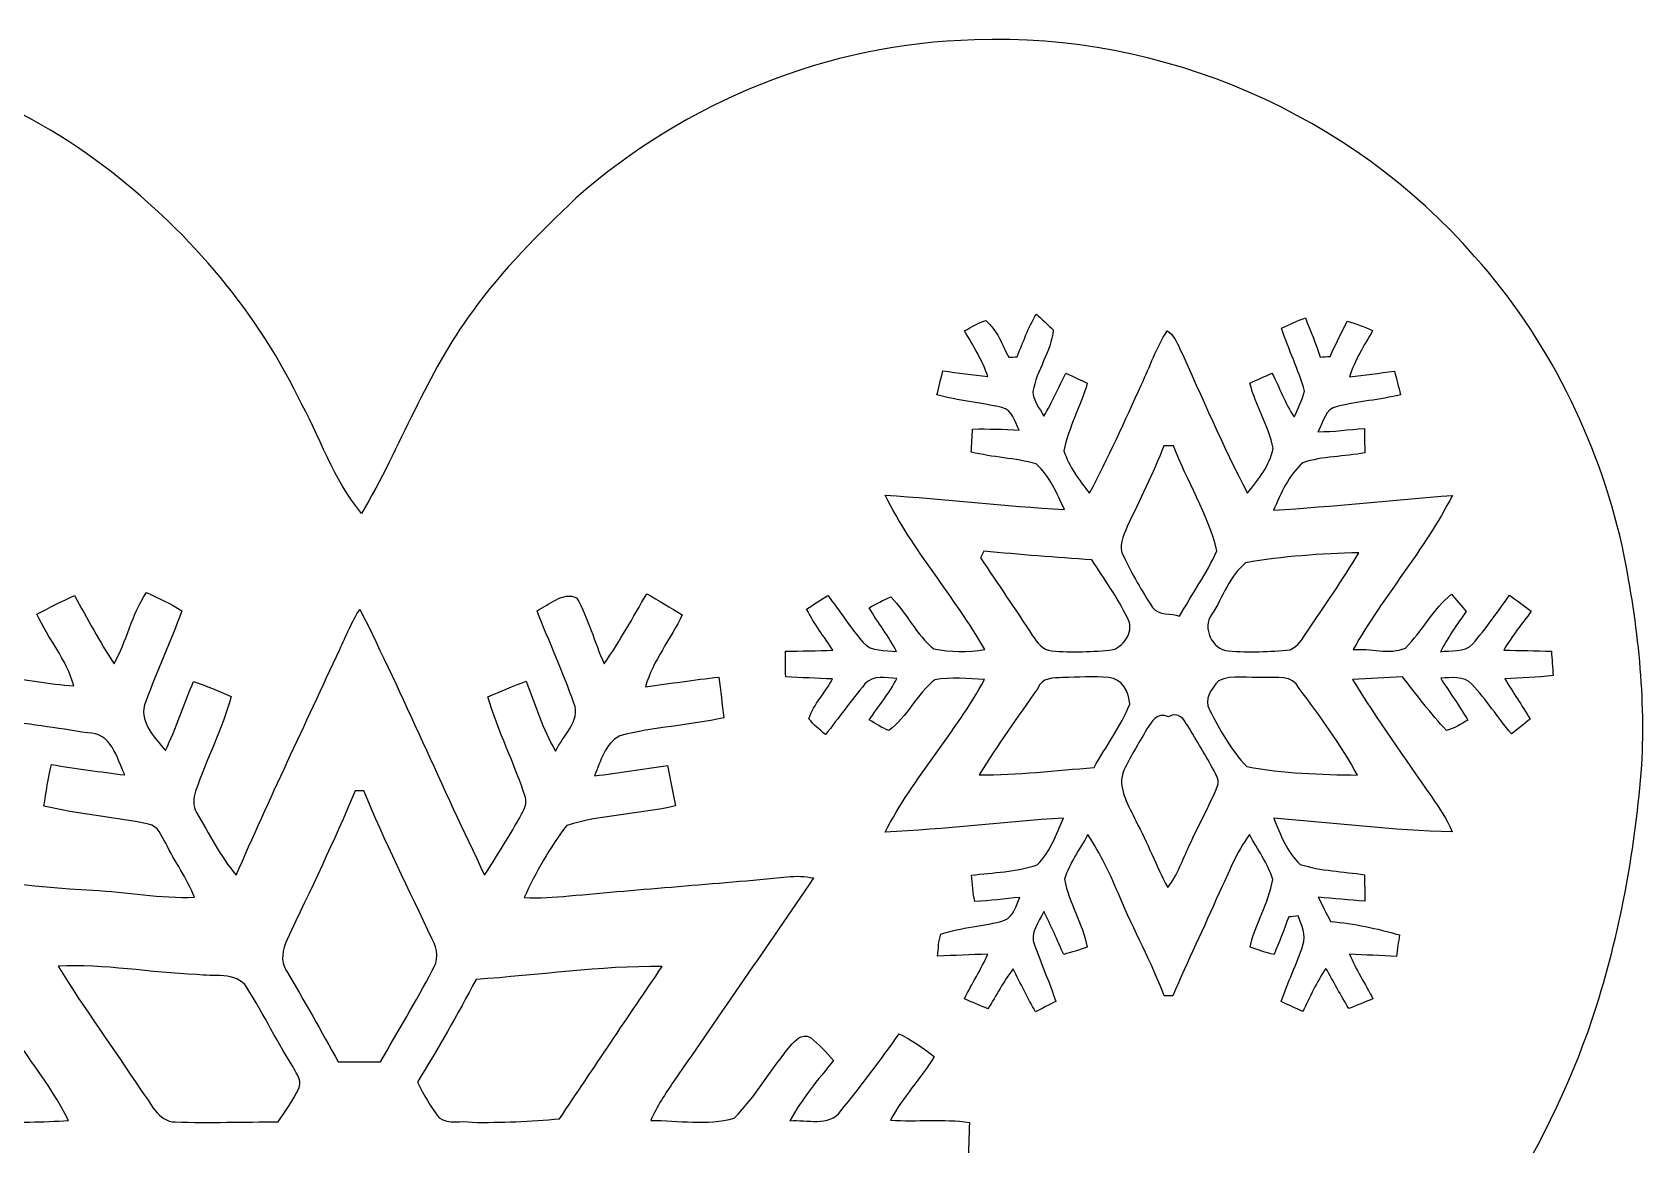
# Model space of a CAD drawing. Header units: centimetres. Extents: x -15.8 to 16.1, y -15.3 to 14.1.
# Drawn here: x -3.83 to 16.11, y 0.34 to 14.08 of the extents above; entities that cross this region are included whole.
import ezdxf

# ---------------------------------------------------------------- set-up
doc = ezdxf.new("R2010")
doc.units = ezdxf.units.CM
doc.header["$MEASUREMENT"] = 0
doc.layers.add('Layer 1', color=7, linetype='Continuous')

msp = doc.modelspace()

# ---------------------------------------------------------------- linework, layer by layer
at = {"layer": 'Layer 1', "color": 251}
for points, knots in [([(-10.29688, 13.54314), (-9.19339, 13.93014), (-8.00982, 14.06419), (-6.84565, 13.97071), (-6.84565, 13.97071), (-5.44089, 13.8116), (-4.08093, 13.27785), (-2.94816, 12.43154), (-2.94816, 12.43154), (-1.95404, 11.67059), (-1.0989, 10.7061), (-0.54892, 9.57615), (-0.54892, 9.57615), (-0.28081, 9.10026), (-0.121, 8.56015), (0.23742, 8.13752), (0.23742, 8.13752), (0.72002, 8.95597), (1.03576, 9.86896), (1.60726, 10.63449), (1.60726, 10.63449), (1.97591, 11.15095), (2.43099, 11.59686), (2.88678, 12.03537), (2.88678, 12.03537), (4.23757, 13.22952), (6.00816, 13.94883), (7.81367, 13.99011), (7.81367, 13.99011), (10.13566, 14.08465), (12.47246, 13.06759), (13.99575, 11.31464), (13.99575, 11.31464), (14.89886, 10.30746), (15.51728, 9.05581), (15.81926, 7.7403), (15.81926, 7.7403), (16.00517, 6.84953), (16.11136, 5.9376), (16.06338, 5.02638), (16.06338, 5.02638), (15.98648, 4.02131), (15.80656, 3.02331), (15.50741, 2.05987), (15.50741, 2.05987), (14.95566, 0.32491), (13.91991, -1.21179), (12.74692, -2.58657), (12.74692, -2.58657), (12.30806, -3.07693), (11.87697, -3.57364), (11.42083, -4.04777), (11.42083, -4.04777), (10.42388, -5.05143), (9.33062, -5.95383), (8.33049, -6.95431), (8.33049, -6.95431), (7.747, -7.47536), (7.20584, -8.04157), (6.61882, -8.55909), (6.61882, -8.55909), (4.99181, -10.08168), (3.36091, -11.60639), (1.87889, -13.27362), (1.87889, -13.27362), (1.58644, -13.62745), (1.25977, -13.95342), (0.99307, -14.32807), (0.99307, -14.32807), (0.75106, -14.66885), (0.50588, -15.00964), (0.21625, -15.31197), (0.21625, -15.31197), (-0.10513, -14.98988), (-0.35278, -14.60429), (-0.63183, -14.24764), (-0.63183, -14.24764), (-2.37455, -12.09957), (-4.41219, -10.21856), (-6.43079, -8.33579), (-6.43079, -8.33579), (-6.96701, -7.84931), (-7.47571, -7.3339), (-8.01405, -6.84989), (-8.01405, -6.84989), (-9.03076, -5.81872), (-10.17058, -4.91631), (-11.16718, -3.86433), (-11.16718, -3.86433), (-12.36874, -2.60632), (-13.51739, -1.26753), (-14.32419, 0.28399), (-14.32419, 0.28399), (-14.75846, 1.08726), (-15.08478, 1.94839), (-15.29821, 2.83598), (-15.29821, 2.83598), (-15.47354, 3.51508), (-15.54198, 4.21464), (-15.621, 4.90961), (-15.621, 4.90961), (-15.7921, 7.23794), (-15.08654, 9.67352), (-13.49163, 11.4106), (-13.49163, 11.4106), (-12.63156, 12.38109), (-11.50126, 13.08065), (-10.29688, 13.54314), (-10.29688, 13.54314), (-10.29688, 13.54314), (-10.29688, 13.54314), (-10.29688, 13.54314)], [0, 0, 0, 0, 0.03448276, 0.03448276, 0.03448276, 0.03448276, 0.06896552, 0.06896552, 0.06896552, 0.06896552, 0.10344828, 0.10344828, 0.10344828, 0.10344828, 0.13793103, 0.13793103, 0.13793103, 0.13793103, 0.17241379, 0.17241379, 0.17241379, 0.17241379, 0.20689655, 0.20689655, 0.20689655, 0.20689655, 0.24137931, 0.24137931, 0.24137931, 0.24137931, 0.27586207, 0.27586207, 0.27586207, 0.27586207, 0.31034483, 0.31034483, 0.31034483, 0.31034483, 0.34482759, 0.34482759, 0.34482759, 0.34482759, 0.37931034, 0.37931034, 0.37931034, 0.37931034, 0.4137931, 0.4137931, 0.4137931, 0.4137931, 0.44827586, 0.44827586, 0.44827586, 0.44827586, 0.48275862, 0.48275862, 0.48275862, 0.48275862, 0.51724138, 0.51724138, 0.51724138, 0.51724138, 0.55172414, 0.55172414, 0.55172414, 0.55172414, 0.5862069, 0.5862069, 0.5862069, 0.5862069, 0.62068966, 0.62068966, 0.62068966, 0.62068966, 0.65517241, 0.65517241, 0.65517241, 0.65517241, 0.68965517, 0.68965517, 0.68965517, 0.68965517, 0.72413793, 0.72413793, 0.72413793, 0.72413793, 0.75862069, 0.75862069, 0.75862069, 0.75862069, 0.79310345, 0.79310345, 0.79310345, 0.79310345, 0.82758621, 0.82758621, 0.82758621, 0.82758621, 0.86206897, 0.86206897, 0.86206897, 0.86206897, 0.89655172, 0.89655172, 0.89655172, 0.89655172, 0.93103448, 0.93103448, 0.93103448, 0.93103448, 1, 1, 1, 1]), ([(8.34002, 10.07463), (8.31427, 10.07251), (8.26241, 10.06898), (8.2363, 10.06722), (8.2363, 10.06722), (8.15587, 10.22421), (8.09343, 10.40659), (7.95337, 10.52054), (7.95337, 10.52054), (7.85848, 10.49549), (7.77522, 10.44187), (7.69161, 10.39354), (7.69161, 10.39354), (7.79568, 10.21009), (7.91351, 10.03194), (7.97666, 9.82874), (7.97666, 9.82874), (7.79216, 9.85167), (7.6073, 9.87637), (7.42315, 9.89859), (7.42315, 9.89859), (7.39775, 9.80017), (7.37411, 9.70139), (7.34942, 9.60261), (7.34942, 9.60261), (7.61294, 9.5317), (7.88564, 9.5063), (8.15164, 9.44739), (8.15164, 9.44739), (8.28252, 9.42199), (8.31074, 9.26818), (8.36612, 9.16764), (8.36612, 9.16764), (8.17386, 9.17822), (7.9823, 9.18492), (7.79004, 9.18139), (7.79004, 9.18139), (7.78369, 9.0865), (7.77804, 8.9916), (7.77311, 8.89635), (7.77311, 8.89635), (8.03734, 8.82932), (8.31497, 8.82438), (8.57603, 8.74889), (8.57603, 8.74889), (8.74571, 8.60354), (8.82967, 8.38235), (8.92563, 8.18515), (8.92563, 8.18515), (8.18656, 8.22925), (7.4489, 8.31779), (6.70913, 8.36295), (6.70913, 8.36295), (7.04674, 7.68385), (7.56426, 7.11517), (7.93962, 6.45724), (7.93962, 6.45724), (7.73254, 6.41491), (7.51311, 6.42655), (7.30956, 6.46536), (7.30956, 6.46536), (7.09295, 6.63928), (6.97618, 6.91092), (6.77827, 7.1053), (6.77827, 7.1053), (6.68514, 7.07037), (6.60012, 7.01746), (6.51228, 6.97265), (6.51228, 6.97265), (6.6167, 6.78674), (6.75428, 6.62129), (6.85094, 6.43008), (6.85094, 6.43008), (6.71195, 6.45654), (6.53732, 6.42161), (6.43925, 6.54332), (6.43925, 6.54332), (6.27839, 6.725), (6.14751, 6.93138), (6.00075, 7.12435), (6.00075, 7.12435), (5.91256, 7.06861), (5.82471, 7.01181), (5.73793, 6.95466), (5.73793, 6.95466), (5.82965, 6.7751), (5.95383, 6.61564), (6.06319, 6.44631), (6.06319, 6.44631), (5.86705, 6.44172), (5.67161, 6.43749), (5.47652, 6.43396), (5.47652, 6.43396), (5.47652, 6.32919), (5.47758, 6.22441), (5.4797, 6.11964), (5.4797, 6.11964), (5.67231, 6.10658), (5.86458, 6.10164), (6.05755, 6.09247), (6.05755, 6.09247), (5.97253, 5.92173), (5.82612, 5.78273), (5.76615, 5.6007), (5.76615, 5.6007), (5.82471, 5.52591), (5.8995, 5.467), (5.97006, 5.40385), (5.97006, 5.40385), (6.13551, 5.61093), (6.28932, 5.82754), (6.45971, 6.03109), (6.45971, 6.03109), (6.5599, 6.14362), (6.72324, 6.10729), (6.85518, 6.09882), (6.85518, 6.09882), (6.76134, 5.91503), (6.62728, 5.75733), (6.51298, 5.58694), (6.51298, 5.58694), (6.59165, 5.54038), (6.6675, 5.48569), (6.75428, 5.455), (6.75428, 5.455), (6.98218, 5.62469), (7.10142, 5.90479), (7.3219, 6.08118), (7.3219, 6.08118), (7.52404, 6.11717), (7.73254, 6.09388), (7.93679, 6.08683), (7.93679, 6.08683), (7.58155, 5.42466), (7.05203, 4.87045), (6.71124, 4.20053), (6.71124, 4.20053), (7.44784, 4.23016), (8.17951, 4.32858), (8.9154, 4.37303), (8.9154, 4.37303), (8.82368, 4.17336), (8.7503, 3.9497), (8.58979, 3.79413), (8.58979, 3.79413), (8.32908, 3.70346), (8.04651, 3.70311), (7.77522, 3.66607), (7.77522, 3.66607), (7.78616, 3.55741), (7.79427, 3.44876), (7.81685, 3.34116), (7.81685, 3.34116), (8.00347, 3.35068), (8.18832, 3.37608), (8.37494, 3.39196), (8.37494, 3.39196), (8.32661, 3.29177), (8.29592, 3.16054), (8.18621, 3.11009), (8.18621, 3.11009), (7.92833, 3.03036), (7.65316, 3.02789), (7.3981, 2.93829), (7.3981, 2.93829), (7.36812, 2.85009), (7.36812, 2.75943), (7.35577, 2.66629), (7.35577, 2.66629), (7.56285, 2.67406), (7.77134, 2.68393), (7.97948, 2.68993), (7.97948, 2.68993), (7.89234, 2.50155), (7.78192, 2.32551), (7.6895, 2.13995), (7.6895, 2.13995), (7.78545, 2.09656), (7.88211, 2.05423), (7.98054, 2.01542), (7.98054, 2.01542), (8.08143, 2.18122), (8.1721, 2.35479), (8.29239, 2.50825), (8.29239, 2.50825), (8.38271, 2.33116), (8.46737, 2.15124), (8.56827, 1.97908), (8.56827, 1.97908), (8.63071, 2.01119), (8.75559, 2.07504), (8.81803, 2.10714), (8.81803, 2.10714), (8.74042, 2.34386), (8.63847, 2.5714), (8.55451, 2.80599), (8.55451, 2.80599), (8.48819, 2.9531), (8.61554, 3.08786), (8.66881, 3.21769), (8.66881, 3.21769), (8.75982, 3.04518), (8.83638, 2.86491), (8.91611, 2.68676), (8.91611, 2.68676), (9.01347, 2.71392), (9.10978, 2.74461), (9.20609, 2.77601), (9.20609, 2.77601), (9.15247, 3.06881), (8.97749, 3.32387), (8.9281, 3.61633), (8.9281, 3.61633), (8.98278, 3.81635), (9.11789, 3.98639), (9.21279, 4.16842), (9.21279, 4.16842), (9.37507, 3.92889), (9.50031, 3.66642), (9.60826, 3.39866), (9.60826, 3.39866), (9.78253, 2.98626), (10.00125, 2.59362), (10.15965, 2.17452), (10.15965, 2.17452), (10.19457, 2.17487), (10.22985, 2.17523), (10.26513, 2.17523), (10.26513, 2.17523), (10.4454, 2.60456), (10.65354, 3.02189), (10.83804, 3.44946), (10.83804, 3.44946), (10.95516, 3.69253), (11.05041, 3.95041), (11.21375, 4.16807), (11.21375, 4.16807), (11.3097, 3.98462), (11.4427, 3.81317), (11.50161, 3.61244), (11.50161, 3.61244), (11.45081, 3.32176), (11.28113, 3.06529), (11.22045, 2.7753), (11.22045, 2.7753), (11.31817, 2.74355), (11.41659, 2.71251), (11.51608, 2.68464), (11.51608, 2.68464), (11.57993, 2.83951), (11.63884, 2.99579), (11.69917, 3.15172), (11.69917, 3.15172), (11.72774, 3.15454), (11.78454, 3.16018), (11.81276, 3.16301), (11.81276, 3.16301), (11.85474, 3.04906), (11.92071, 2.92594), (11.87415, 2.80247), (11.87415, 2.80247), (11.79865, 2.5654), (11.68259, 2.34315), (11.60604, 2.10573), (11.60604, 2.10573), (11.69352, 2.06446), (11.78137, 2.02318), (11.86956, 1.98261), (11.86956, 1.98261), (11.96587, 2.16006), (12.03995, 2.35021), (12.15849, 2.51495), (12.15849, 2.51495), (12.25197, 2.34915), (12.34299, 2.18193), (12.44, 2.01789), (12.44, 2.01789), (12.53913, 2.05775), (12.63791, 2.09868), (12.73739, 2.1396), (12.73739, 2.1396), (12.64356, 2.32445), (12.53067, 2.49943), (12.44847, 2.68993), (12.44847, 2.68993), (12.64214, 2.68182), (12.83547, 2.67229), (13.0302, 2.66347), (13.0302, 2.66347), (13.04149, 2.75202), (13.05384, 2.84021), (13.06759, 2.9277), (13.06759, 2.9277), (12.78961, 3.01202), (12.50421, 3.06564), (12.21599, 3.09563), (12.21599, 3.09563), (12.16272, 3.19546), (12.11262, 3.29459), (12.06288, 3.39513), (12.06288, 3.39513), (12.25479, 3.37926), (12.44635, 3.35915), (12.63897, 3.34469), (12.63897, 3.34469), (12.64003, 3.45334), (12.63474, 3.56411), (12.63544, 3.67206), (12.63544, 3.67206), (12.37015, 3.71299), (12.09604, 3.71828), (11.83957, 3.79942), (11.83957, 3.79942), (11.67624, 3.9497), (11.5951, 4.17054), (11.5122, 4.37233), (11.5122, 4.37233), (12.24774, 4.30989), (12.98222, 4.2224), (13.72059, 4.20088), (13.72059, 4.20088), (13.65426, 4.35857), (13.55619, 4.49968), (13.46129, 4.64079), (13.46129, 4.64079), (13.12968, 5.11775), (12.78925, 5.58976), (12.48833, 6.08683), (12.48833, 6.08683), (12.6933, 6.10023), (12.89897, 6.10235), (13.10358, 6.11752), (13.10358, 6.11752), (13.2842, 5.89633), (13.45106, 5.66244), (13.64897, 5.45536), (13.64897, 5.45536), (13.74563, 5.47829), (13.82783, 5.53685), (13.9132, 5.58483), (13.9132, 5.58483), (13.80807, 5.76192), (13.68354, 5.92667), (13.57665, 6.10235), (13.57665, 6.10235), (13.70577, 6.10482), (13.86452, 6.13622), (13.9633, 6.02827), (13.9633, 6.02827), (14.14004, 5.83494), (14.28327, 5.61411), (14.45013, 5.41196), (14.45013, 5.41196), (14.52668, 5.4737), (14.60429, 5.53438), (14.68191, 5.59576), (14.68191, 5.59576), (14.58277, 5.76509), (14.46989, 5.92596), (14.3697, 6.09388), (14.3697, 6.09388), (14.56902, 6.10129), (14.76869, 6.11223), (14.96766, 6.13516), (14.96766, 6.13516), (14.95919, 6.2357), (14.95249, 6.33554), (14.94472, 6.43537), (14.94472, 6.43537), (14.74823, 6.43961), (14.55208, 6.44419), (14.35629, 6.44948), (14.35629, 6.44948), (14.45648, 6.61811), (14.57784, 6.77263), (14.69672, 6.92856), (14.69672, 6.92856), (14.60712, 6.99523), (14.51786, 7.06155), (14.42791, 7.12646), (14.42791, 7.12646), (14.27903, 6.92326), (14.13757, 6.71301), (13.97106, 6.52357), (13.97106, 6.52357), (13.87475, 6.40997), (13.69519, 6.45372), (13.57242, 6.42691), (13.57242, 6.42691), (13.66379, 6.60259), (13.78021, 6.76346), (13.89027, 6.92785), (13.89027, 6.92785), (13.84547, 6.98077), (13.75586, 7.0866), (13.71106, 7.13952), (13.71106, 7.13952), (13.48105, 6.95431), (13.3477, 6.67879), (13.13991, 6.47453), (13.13991, 6.47453), (12.94271, 6.38704), (12.70282, 6.47453), (12.49504, 6.45548), (12.49504, 6.45548), (12.86581, 7.11447), (13.37733, 7.68773), (13.72094, 8.36154), (13.72094, 8.36154), (12.98434, 8.30192), (12.24844, 8.22678), (11.51149, 8.17633), (11.51149, 8.17633), (11.60004, 8.388), (11.69741, 8.60848), (11.87097, 8.76371), (11.87097, 8.76371), (12.11615, 8.84872), (12.38497, 8.83602), (12.63862, 8.88753), (12.63862, 8.88753), (12.63791, 8.98737), (12.63297, 9.08756), (12.63332, 9.18669), (12.63332, 9.18669), (12.44141, 9.17681), (12.25091, 9.14541), (12.05865, 9.14823), (12.05865, 9.14823), (12.12779, 9.25618), (12.1479, 9.43857), (12.29783, 9.46009), (12.29783, 9.46009), (12.55642, 9.52006), (12.82206, 9.54334), (13.08065, 9.60367), (13.08065, 9.60367), (13.05631, 9.70174), (13.03126, 9.79911), (13.00551, 9.89647), (13.00551, 9.89647), (12.81994, 9.87213), (12.63438, 9.84709), (12.44882, 9.82627), (12.44882, 9.82627), (12.51091, 10.03229), (12.63227, 10.21115), (12.73528, 10.39777), (12.73528, 10.39777), (12.63403, 10.44363), (12.52749, 10.4835), (12.42166, 10.5156), (12.42166, 10.5156), (12.35075, 10.37026), (12.27737, 10.22597), (12.20929, 10.07921), (12.20929, 10.07921), (12.16766, 10.07639), (12.12674, 10.07322), (12.08581, 10.07039), (12.08581, 10.07039), (12.03149, 10.23444), (11.96869, 10.39566), (11.90378, 10.55546), (11.90378, 10.55546), (11.80359, 10.51736), (11.70552, 10.47468), (11.60921, 10.42811), (11.60921, 10.42811), (11.69352, 10.16423), (11.81911, 9.91447), (11.89426, 9.64777), (11.89426, 9.64777), (11.86356, 9.5377), (11.81241, 9.43469), (11.76655, 9.33027), (11.76655, 9.33027), (11.65049, 9.49748), (11.58804, 9.69327), (11.49068, 9.87037), (11.49068, 9.87037), (11.39896, 9.83015), (11.30794, 9.78994), (11.21727, 9.74937), (11.21727, 9.74937), (11.28924, 9.47208), (11.4487, 9.22337), (11.50514, 8.94256), (11.50514, 8.94256), (11.46598, 8.7309), (11.31958, 8.55416), (11.18835, 8.38906), (11.18835, 8.38906), (10.88425, 8.97149), (10.6232, 9.57509), (10.35403, 10.17376), (10.35403, 10.17376), (10.31311, 10.25454), (10.27818, 10.34909), (10.19351, 10.39424), (10.19351, 10.39424), (10.06157, 10.18787), (9.98291, 9.95327), (9.87919, 9.73279), (9.87919, 9.73279), (9.67211, 9.28123), (9.46856, 8.82721), (9.23607, 8.388), (9.23607, 8.388), (9.10907, 8.54675), (8.98278, 8.71784), (8.91857, 8.91222), (8.91857, 8.91222), (8.97608, 9.20186), (9.12954, 9.46326), (9.2075, 9.74796), (9.2075, 9.74796), (9.11931, 9.78958), (9.03146, 9.83086), (8.94327, 9.87107), (8.94327, 9.87107), (8.84837, 9.69645), (8.77887, 9.50842), (8.67057, 9.34085), (8.67057, 9.34085), (8.61801, 9.43681), (8.53934, 9.52994), (8.53581, 9.64353), (8.53581, 9.64353), (8.58026, 9.90917), (8.76194, 10.13531), (8.78699, 10.40518), (8.78699, 10.40518), (8.73513, 10.45457), (8.63071, 10.55335), (8.5785, 10.60274), (8.5785, 10.60274), (8.47901, 10.43658), (8.41375, 10.25313), (8.34002, 10.07463), (8.34002, 10.07463), (8.34002, 10.07463), (8.34002, 10.07463), (8.34002, 10.07463)], [0, 0, 0, 0, 0.00729927, 0.00729927, 0.00729927, 0.00729927, 0.01459854, 0.01459854, 0.01459854, 0.01459854, 0.02189781, 0.02189781, 0.02189781, 0.02189781, 0.02919708, 0.02919708, 0.02919708, 0.02919708, 0.03649635, 0.03649635, 0.03649635, 0.03649635, 0.04379562, 0.04379562, 0.04379562, 0.04379562, 0.05109489, 0.05109489, 0.05109489, 0.05109489, 0.05839416, 0.05839416, 0.05839416, 0.05839416, 0.06569343, 0.06569343, 0.06569343, 0.06569343, 0.0729927, 0.0729927, 0.0729927, 0.0729927, 0.08029197, 0.08029197, 0.08029197, 0.08029197, 0.08759124, 0.08759124, 0.08759124, 0.08759124, 0.09489051, 0.09489051, 0.09489051, 0.09489051, 0.10218978, 0.10218978, 0.10218978, 0.10218978, 0.10948905, 0.10948905, 0.10948905, 0.10948905, 0.11678832, 0.11678832, 0.11678832, 0.11678832, 0.12408759, 0.12408759, 0.12408759, 0.12408759, 0.13138686, 0.13138686, 0.13138686, 0.13138686, 0.13868613, 0.13868613, 0.13868613, 0.13868613, 0.1459854, 0.1459854, 0.1459854, 0.1459854, 0.15328467, 0.15328467, 0.15328467, 0.15328467, 0.16058394, 0.16058394, 0.16058394, 0.16058394, 0.16788321, 0.16788321, 0.16788321, 0.16788321, 0.17518248, 0.17518248, 0.17518248, 0.17518248, 0.18248175, 0.18248175, 0.18248175, 0.18248175, 0.18978102, 0.18978102, 0.18978102, 0.18978102, 0.19708029, 0.19708029, 0.19708029, 0.19708029, 0.20437956, 0.20437956, 0.20437956, 0.20437956, 0.21167883, 0.21167883, 0.21167883, 0.21167883, 0.2189781, 0.2189781, 0.2189781, 0.2189781, 0.22627737, 0.22627737, 0.22627737, 0.22627737, 0.23357664, 0.23357664, 0.23357664, 0.23357664, 0.24087591, 0.24087591, 0.24087591, 0.24087591, 0.24817518, 0.24817518, 0.24817518, 0.24817518, 0.25547445, 0.25547445, 0.25547445, 0.25547445, 0.26277372, 0.26277372, 0.26277372, 0.26277372, 0.27007299, 0.27007299, 0.27007299, 0.27007299, 0.27737226, 0.27737226, 0.27737226, 0.27737226, 0.28467153, 0.28467153, 0.28467153, 0.28467153, 0.2919708, 0.2919708, 0.2919708, 0.2919708, 0.29927007, 0.29927007, 0.29927007, 0.29927007, 0.30656934, 0.30656934, 0.30656934, 0.30656934, 0.31386861, 0.31386861, 0.31386861, 0.31386861, 0.32116788, 0.32116788, 0.32116788, 0.32116788, 0.32846715, 0.32846715, 0.32846715, 0.32846715, 0.33576642, 0.33576642, 0.33576642, 0.33576642, 0.34306569, 0.34306569, 0.34306569, 0.34306569, 0.35036496, 0.35036496, 0.35036496, 0.35036496, 0.35766423, 0.35766423, 0.35766423, 0.35766423, 0.3649635, 0.3649635, 0.3649635, 0.3649635, 0.37226277, 0.37226277, 0.37226277, 0.37226277, 0.37956204, 0.37956204, 0.37956204, 0.37956204, 0.38686131, 0.38686131, 0.38686131, 0.38686131, 0.39416058, 0.39416058, 0.39416058, 0.39416058, 0.40145985, 0.40145985, 0.40145985, 0.40145985, 0.40875912, 0.40875912, 0.40875912, 0.40875912, 0.41605839, 0.41605839, 0.41605839, 0.41605839, 0.42335766, 0.42335766, 0.42335766, 0.42335766, 0.43065693, 0.43065693, 0.43065693, 0.43065693, 0.4379562, 0.4379562, 0.4379562, 0.4379562, 0.44525547, 0.44525547, 0.44525547, 0.44525547, 0.45255474, 0.45255474, 0.45255474, 0.45255474, 0.45985401, 0.45985401, 0.45985401, 0.45985401, 0.46715328, 0.46715328, 0.46715328, 0.46715328, 0.47445255, 0.47445255, 0.47445255, 0.47445255, 0.48175182, 0.48175182, 0.48175182, 0.48175182, 0.48905109, 0.48905109, 0.48905109, 0.48905109, 0.49635036, 0.49635036, 0.49635036, 0.49635036, 0.50364964, 0.50364964, 0.50364964, 0.50364964, 0.51094891, 0.51094891, 0.51094891, 0.51094891, 0.51824818, 0.51824818, 0.51824818, 0.51824818, 0.52554745, 0.52554745, 0.52554745, 0.52554745, 0.53284672, 0.53284672, 0.53284672, 0.53284672, 0.54014599, 0.54014599, 0.54014599, 0.54014599, 0.54744526, 0.54744526, 0.54744526, 0.54744526, 0.55474453, 0.55474453, 0.55474453, 0.55474453, 0.5620438, 0.5620438, 0.5620438, 0.5620438, 0.56934307, 0.56934307, 0.56934307, 0.56934307, 0.57664234, 0.57664234, 0.57664234, 0.57664234, 0.58394161, 0.58394161, 0.58394161, 0.58394161, 0.59124088, 0.59124088, 0.59124088, 0.59124088, 0.59854015, 0.59854015, 0.59854015, 0.59854015, 0.60583942, 0.60583942, 0.60583942, 0.60583942, 0.61313869, 0.61313869, 0.61313869, 0.61313869, 0.62043796, 0.62043796, 0.62043796, 0.62043796, 0.62773723, 0.62773723, 0.62773723, 0.62773723, 0.6350365, 0.6350365, 0.6350365, 0.6350365, 0.64233577, 0.64233577, 0.64233577, 0.64233577, 0.64963504, 0.64963504, 0.64963504, 0.64963504, 0.65693431, 0.65693431, 0.65693431, 0.65693431, 0.66423358, 0.66423358, 0.66423358, 0.66423358, 0.67153285, 0.67153285, 0.67153285, 0.67153285, 0.67883212, 0.67883212, 0.67883212, 0.67883212, 0.68613139, 0.68613139, 0.68613139, 0.68613139, 0.69343066, 0.69343066, 0.69343066, 0.69343066, 0.70072993, 0.70072993, 0.70072993, 0.70072993, 0.7080292, 0.7080292, 0.7080292, 0.7080292, 0.71532847, 0.71532847, 0.71532847, 0.71532847, 0.72262774, 0.72262774, 0.72262774, 0.72262774, 0.72992701, 0.72992701, 0.72992701, 0.72992701, 0.73722628, 0.73722628, 0.73722628, 0.73722628, 0.74452555, 0.74452555, 0.74452555, 0.74452555, 0.75182482, 0.75182482, 0.75182482, 0.75182482, 0.75912409, 0.75912409, 0.75912409, 0.75912409, 0.76642336, 0.76642336, 0.76642336, 0.76642336, 0.77372263, 0.77372263, 0.77372263, 0.77372263, 0.7810219, 0.7810219, 0.7810219, 0.7810219, 0.78832117, 0.78832117, 0.78832117, 0.78832117, 0.79562044, 0.79562044, 0.79562044, 0.79562044, 0.80291971, 0.80291971, 0.80291971, 0.80291971, 0.81021898, 0.81021898, 0.81021898, 0.81021898, 0.81751825, 0.81751825, 0.81751825, 0.81751825, 0.82481752, 0.82481752, 0.82481752, 0.82481752, 0.83211679, 0.83211679, 0.83211679, 0.83211679, 0.83941606, 0.83941606, 0.83941606, 0.83941606, 0.84671533, 0.84671533, 0.84671533, 0.84671533, 0.8540146, 0.8540146, 0.8540146, 0.8540146, 0.86131387, 0.86131387, 0.86131387, 0.86131387, 0.86861314, 0.86861314, 0.86861314, 0.86861314, 0.87591241, 0.87591241, 0.87591241, 0.87591241, 0.88321168, 0.88321168, 0.88321168, 0.88321168, 0.89051095, 0.89051095, 0.89051095, 0.89051095, 0.89781022, 0.89781022, 0.89781022, 0.89781022, 0.90510949, 0.90510949, 0.90510949, 0.90510949, 0.91240876, 0.91240876, 0.91240876, 0.91240876, 0.91970803, 0.91970803, 0.91970803, 0.91970803, 0.9270073, 0.9270073, 0.9270073, 0.9270073, 0.93430657, 0.93430657, 0.93430657, 0.93430657, 0.94160584, 0.94160584, 0.94160584, 0.94160584, 0.94890511, 0.94890511, 0.94890511, 0.94890511, 0.95620438, 0.95620438, 0.95620438, 0.95620438, 0.96350365, 0.96350365, 0.96350365, 0.96350365, 0.97080292, 0.97080292, 0.97080292, 0.97080292, 0.97810219, 0.97810219, 0.97810219, 0.97810219, 0.98540146, 0.98540146, 0.98540146, 0.98540146, 1, 1, 1, 1]), ([(10.15224, 8.97467), (10.1921, 8.97467), (10.23232, 8.97431), (10.27289, 8.97396), (10.27289, 8.97396), (10.4394, 8.53581), (10.70081, 8.134), (10.80946, 7.67468), (10.80946, 7.67468), (10.68176, 7.39175), (10.50149, 7.1374), (10.34803, 6.86858), (10.34803, 6.86858), (10.24784, 6.91021), (10.08627, 6.86894), (10.01571, 6.97724), (10.01571, 6.97724), (9.88166, 7.17832), (9.75995, 7.38858), (9.6587, 7.60765), (9.6587, 7.60765), (9.58215, 7.72654), (9.65729, 7.86059), (9.70139, 7.97525), (9.70139, 7.97525), (9.85767, 8.30545), (10.02489, 8.63141), (10.15224, 8.97467)], [0, 0, 0, 0, 0.125, 0.125, 0.125, 0.125, 0.25, 0.25, 0.25, 0.25, 0.375, 0.375, 0.375, 0.375, 0.5, 0.5, 0.5, 0.5, 0.625, 0.625, 0.625, 0.625, 0.75, 0.75, 0.75, 0.75, 1, 1, 1, 1]), ([(7.92868, 7.67221), (8.37353, 7.62776), (8.81944, 7.59531), (9.26571, 7.56461), (9.26571, 7.56461), (9.41634, 7.32896), (9.58039, 7.09895), (9.70351, 6.84671), (9.70351, 6.84671), (9.79382, 6.6996), (9.67705, 6.50522), (9.52888, 6.45442), (9.52888, 6.45442), (9.27559, 6.42726), (9.01912, 6.41773), (8.76582, 6.43925), (8.76582, 6.43925), (8.65646, 6.44878), (8.58873, 6.54403), (8.53228, 6.62693), (8.53228, 6.62693), (8.31956, 6.94902), (8.10401, 7.26934), (7.88705, 7.58825), (7.88705, 7.58825), (7.89764, 7.60942), (7.9181, 7.6514), (7.92868, 7.67221)], [0, 0, 0, 0, 0.125, 0.125, 0.125, 0.125, 0.25, 0.25, 0.25, 0.25, 0.375, 0.375, 0.375, 0.375, 0.5, 0.5, 0.5, 0.5, 0.625, 0.625, 0.625, 0.625, 0.75, 0.75, 0.75, 0.75, 1, 1, 1, 1]), ([(11.16542, 7.52722), (11.62473, 7.61047), (12.0971, 7.63834), (12.56383, 7.6521), (12.56383, 7.6521), (12.37015, 7.31308), (12.13379, 7.00017), (11.92389, 6.67103), (11.92389, 6.67103), (11.86533, 6.59059), (11.81382, 6.49182), (11.71646, 6.45372), (11.71646, 6.45372), (11.46281, 6.42655), (11.20634, 6.41879), (10.95304, 6.43925), (10.95304, 6.43925), (10.74984, 6.46007), (10.62426, 6.72289), (10.74702, 6.89151), (10.74702, 6.89151), (10.88461, 7.0993), (10.96645, 7.36953), (11.16542, 7.52722)], [0, 0, 0, 0, 0.14285714, 0.14285714, 0.14285714, 0.14285714, 0.28571429, 0.28571429, 0.28571429, 0.28571429, 0.42857143, 0.42857143, 0.42857143, 0.42857143, 0.57142857, 0.57142857, 0.57142857, 0.57142857, 0.71428571, 0.71428571, 0.71428571, 0.71428571, 1, 1, 1, 1]), ([(-2.42288, 7.16104), (-2.60385, 6.88904), (-2.66629, 6.56167), (-2.82363, 6.27768), (-2.82363, 6.27768), (-3.00179, 6.55073), (-3.15278, 6.84001), (-3.31329, 7.12294), (-3.31329, 7.12294), (-3.47028, 7.05026), (-3.6262, 6.97477), (-3.7779, 6.89151), (-3.7779, 6.89151), (-3.63855, 6.5913), (-3.40783, 6.33201), (-3.32105, 6.00922), (-3.32105, 6.00922), (-3.62797, 6.02509), (-3.9303, 6.09282), (-4.23686, 6.11823), (-4.23686, 6.11823), (-4.25944, 5.94325), (-4.28061, 5.76792), (-4.29366, 5.59188), (-4.29366, 5.59188), (-3.91301, 5.53649), (-3.53025, 5.49099), (-3.15101, 5.42431), (-3.15101, 5.42431), (-2.85609, 5.43772), (-2.79012, 5.11387), (-2.69028, 4.90643), (-2.69028, 4.90643), (-2.99297, 4.94206), (-3.29424, 4.98722), (-3.59551, 5.03343), (-3.59551, 5.03343), (-3.63996, 4.86551), (-3.66219, 4.693), (-3.69076, 4.52191), (-3.69076, 4.52191), (-3.26496, 4.41643), (-2.8254, 4.38573), (-2.39642, 4.29824), (-2.39642, 4.29824), (-2.27965, 4.27708), (-2.23696, 4.15184), (-2.18299, 4.06188), (-2.18299, 4.06188), (-2.07292, 3.83575), (-1.9244, 3.62938), (-1.82915, 3.39584), (-1.82915, 3.39584), (-2.24966, 3.37467), (-2.66629, 3.46146), (-3.08539, 3.48086), (-3.08539, 3.48086), (-3.85233, 3.52178), (-4.61504, 3.64208), (-5.38339, 3.64878), (-5.38339, 3.64878), (-5.02497, 3.06176), (-4.61116, 2.51143), (-4.24039, 1.93216), (-4.24039, 1.93216), (-3.9557, 1.50036), (-3.62021, 1.09714), (-3.38596, 0.63429), (-3.38596, 0.63429), (-3.70487, 0.61807), (-4.02555, 0.60043), (-4.3434, 0.63359), (-4.3434, 0.63359), (-4.38573, 0.64206), (-4.43054, 0.65652), (-4.45699, 0.69215), (-4.45699, 0.69215), (-4.7177, 1.02482), (-4.97346, 1.36137), (-5.22429, 1.70145), (-5.22429, 1.70145), (-5.37351, 1.60937), (-5.52344, 1.51694), (-5.65785, 1.40406), (-5.65785, 1.40406), (-5.47582, 1.14582), (-5.24616, 0.91687), (-5.1114, 0.6283), (-5.1114, 0.6283), (-5.31424, 0.64311), (-5.57283, 0.55668), (-5.72206, 0.73237), (-5.72206, 0.73237), (-5.98417, 1.05022), (-6.22265, 1.38748), (-6.46853, 1.71768), (-6.46853, 1.71768), (-6.61635, 1.64394), (-6.74476, 1.53811), (-6.85588, 1.41676), (-6.85588, 1.41676), (-6.86541, 1.3716), (-6.85729, 1.32256), (-6.82731, 1.28588), (-6.82731, 1.28588), (-6.66997, 1.07103), (-6.48864, 0.87418), (-6.34012, 0.65264), (-6.34012, 0.65264), (-6.66186, 0.60043), (-6.98959, 0.62018), (-7.31379, 0.60219), (-7.31379, 0.60219), (-7.31485, 0.43462), (-7.31203, 0.26741), (-7.3092, 0.09948), (-7.3092, 0.09948), (-6.98465, 0.08996), (-6.65974, 0.08431), (-6.33483, 0.07232), (-6.33483, 0.07232), (-6.50311, -0.20038), (-6.7497, -0.41981), (-6.88622, -0.71261), (-6.88622, -0.71261), (-6.75252, -0.80045), (-6.63434, -0.92181), (-6.47947, -0.97226), (-6.47947, -0.97226), (-6.16479, -0.65758), (-5.96265, -0.24412), (-5.64621, 0.0702), (-5.64621, 0.0702), (-5.46982, 0.10619), (-5.28496, 0.09843), (-5.10469, 0.09419), (-5.10469, 0.09419), (-5.2451, -0.19403), (-5.48217, -0.41875), (-5.65468, -0.68651), (-5.65468, -0.68651), (-5.5245, -0.78811), (-5.40808, -0.92675), (-5.24581, -0.97437), (-5.24581, -0.97437), (-4.93677, -0.65193), (-4.69971, -0.26458), (-4.42101, 0.08396), (-4.42101, 0.08396), (-4.07741, 0.08643), (-3.73309, 0.10054), (-3.38914, 0.09243), (-3.38914, 0.09243), (-3.99274, -0.96167), (-4.76109, -1.90923), (-5.40173, -2.94005), (-5.40173, -2.94005), (-4.2097, -2.86703), (-3.02295, -2.71921), (-1.83021, -2.66453), (-1.83021, -2.66453), (-1.96427, -2.95346), (-2.11596, -3.23497), (-2.28388, -3.50591), (-2.28388, -3.50591), (-2.32728, -3.57434), (-2.40806, -3.60609), (-2.48532, -3.61633), (-2.48532, -3.61633), (-2.87338, -3.67418), (-3.2639, -3.7144), (-3.6516, -3.77296), (-3.6516, -3.77296), (-3.64419, -3.95676), (-3.64596, -4.14655), (-3.56905, -4.318), (-3.56905, -4.318), (-3.28083, -4.25027), (-2.98697, -4.20476), (-2.69064, -4.19347), (-2.69064, -4.19347), (-2.79047, -4.38785), (-2.8635, -4.68383), (-3.12032, -4.71064), (-3.12032, -4.71064), (-3.50696, -4.76638), (-3.89573, -4.8073), (-4.28166, -4.86728), (-4.28166, -4.86728), (-4.26649, -5.03943), (-4.24392, -5.21088), (-4.21887, -5.38233), (-4.21887, -5.38233), (-3.91513, -5.34776), (-3.61315, -5.30225), (-3.3087, -5.27368), (-3.3087, -5.27368), (-3.42336, -5.58871), (-3.63079, -5.85787), (-3.77649, -6.15844), (-3.77649, -6.15844), (-3.63432, -6.24911), (-3.48686, -6.33166), (-3.33904, -6.41421), (-3.33904, -6.41421), (-3.15666, -6.14186), (-3.02613, -5.83459), (-2.82187, -5.57777), (-2.82187, -5.57777), (-2.6603, -5.84976), (-2.58057, -6.15985), (-2.45533, -6.44878), (-2.45533, -6.44878), (-2.29729, -6.37328), (-2.13748, -6.30167), (-1.97979, -6.22476), (-1.97979, -6.22476), (-2.12231, -5.85893), (-2.26695, -5.49416), (-2.41653, -5.13151), (-2.41653, -5.13151), (-2.56293, -4.8895), (-2.32516, -4.66196), (-2.19322, -4.47675), (-2.19322, -4.47675), (-2.05669, -4.76321), (-1.95933, -5.06659), (-1.82174, -5.35305), (-1.82174, -5.35305), (-1.67393, -5.28638), (-1.52435, -5.22358), (-1.37478, -5.16114), (-1.37478, -5.16114), (-1.47108, -4.74557), (-1.68522, -4.37268), (-1.82104, -3.97157), (-1.82104, -3.97157), (-1.88595, -3.81035), (-1.76283, -3.66607), (-1.69333, -3.53095), (-1.69333, -3.53095), (-1.57409, -3.34363), (-1.49507, -3.11291), (-1.31269, -2.97498), (-1.31269, -2.97498), (-0.92393, -3.7779), (-0.57362, -4.60057), (-0.18062, -5.40209), (-0.18062, -5.40209), (-0.04551, -5.67725), (0.03528, -5.98664), (0.23777, -6.22335), (0.23777, -6.22335), (0.72531, -5.14138), (1.2446, -4.07388), (1.71979, -2.98626), (1.71979, -2.98626), (1.74237, -2.98521), (1.78788, -2.98274), (1.81081, -2.98168), (1.81081, -2.98168), (1.94839, -3.24273), (2.10538, -3.49391), (2.23979, -3.75708), (2.23979, -3.75708), (2.30082, -3.8668), (2.20133, -3.98709), (2.19287, -4.09787), (2.19287, -4.09787), (2.06975, -4.4577), (1.89724, -4.79954), (1.79952, -5.16855), (1.79952, -5.16855), (1.95615, -5.22182), (2.11314, -5.27826), (2.27259, -5.32589), (2.27259, -5.32589), (2.37666, -5.06554), (2.48214, -4.80519), (2.57069, -4.53884), (2.57069, -4.53884), (2.61479, -4.53566), (2.65889, -4.53284), (2.70334, -4.53002), (2.70334, -4.53002), (2.78024, -4.71311), (2.92171, -4.89691), (2.84268, -5.10575), (2.84268, -5.10575), (2.72838, -5.49063), (2.52942, -5.84553), (2.41441, -6.23111), (2.41441, -6.23111), (2.546, -6.29532), (2.67547, -6.36834), (2.81658, -6.41033), (2.81658, -6.41033), (2.87373, -6.42444), (2.91924, -6.37716), (2.93617, -6.32707), (2.93617, -6.32707), (3.03636, -6.08753), (3.12032, -5.84165), (3.20499, -5.59647), (3.20499, -5.59647), (3.22686, -5.59576), (3.2699, -5.59435), (3.29142, -5.59364), (3.29142, -5.59364), (3.43076, -5.87693), (3.59304, -6.14856), (3.76449, -6.4135), (3.76449, -6.4135), (3.89749, -6.32636), (4.08023, -6.27521), (4.17089, -6.14856), (4.17089, -6.14856), (4.06964, -5.84271), (3.85727, -5.57636), (3.73556, -5.27438), (3.73556, -5.27438), (4.0446, -5.31777), (4.35292, -5.36928), (4.66619, -5.37422), (4.66619, -5.37422), (4.68947, -5.20559), (4.70288, -5.0359), (4.70535, -4.86622), (4.70535, -4.86622), (4.30107, -4.79954), (3.89467, -4.74804), (3.48968, -4.68595), (3.48968, -4.68595), (3.25684, -4.6549), (3.20111, -4.37797), (3.09845, -4.2037), (3.09845, -4.2037), (3.41066, -4.18571), (3.71546, -4.27778), (4.0259, -4.29683), (4.0259, -4.29683), (4.06753, -4.12256), (4.07882, -3.94264), (4.09011, -3.76449), (4.09011, -3.76449), (3.67771, -3.70911), (3.26496, -3.65831), (2.85538, -3.5881), (2.85538, -3.5881), (2.71145, -3.56729), (2.65395, -3.40783), (2.58833, -3.30129), (2.58833, -3.30129), (2.47615, -3.08998), (2.33998, -2.89101), (2.25284, -2.66735), (2.25284, -2.66735), (2.94428, -2.71674), (3.63537, -2.77142), (4.32647, -2.82998), (4.32647, -2.82998), (4.81894, -2.86738), (5.31072, -2.9337), (5.80602, -2.92806), (5.80602, -2.92806), (5.61975, -2.60844), (5.41337, -2.30082), (5.19571, -2.00201), (5.19571, -2.00201), (4.72405, -1.35043), (4.32117, -0.65017), (3.82623, -0.01517), (3.82623, -0.01517), (3.83117, 0.00882), (3.84034, 0.0568), (3.84528, 0.08079), (3.84528, 0.08079), (4.17654, 0.08925), (4.50815, 0.08749), (4.84011, 0.08431), (4.84011, 0.08431), (5.10787, -0.28258), (5.39256, -0.63676), (5.66808, -0.99801), (5.66808, -0.99801), (5.8106, -0.91123), (5.94007, -0.8068), (6.07448, -0.70873), (6.07448, -0.70873), (5.90726, -0.43533), (5.69489, -0.19332), (5.53156, 0.0822), (5.53156, 0.0822), (5.71641, 0.05856), (5.97994, 0.19932), (6.12246, 0.02081), (6.12246, 0.02081), (6.39304, -0.31256), (6.64281, -0.66322), (6.91056, -0.99907), (6.91056, -0.99907), (7.0418, -0.91369), (7.16809, -0.81915), (7.28204, -0.71155), (7.28204, -0.71155), (7.21007, -0.39582), (6.90986, -0.19403), (6.76663, 0.08855), (6.76663, 0.08855), (7.08872, 0.10971), (7.41151, 0.08749), (7.7343, 0.09913), (7.7343, 0.09913), (7.74171, 0.26987), (7.74418, 0.44168), (7.75053, 0.61207), (7.75053, 0.61207), (7.42844, 0.65934), (7.10036, 0.6156), (6.77686, 0.64064), (6.77686, 0.64064), (6.92538, 0.92322), (7.15116, 1.15464), (7.31696, 1.42593), (7.31696, 1.42593), (7.17867, 1.52964), (7.03827, 1.6316), (6.88093, 1.70427), (6.88093, 1.70427), (6.64951, 1.38077), (6.4135, 1.05939), (6.15985, 0.75318), (6.15985, 0.75318), (6.01239, 0.54716), (5.74393, 0.6544), (5.53226, 0.63006), (5.53226, 0.63006), (5.67549, 0.90276), (5.87798, 1.13806), (6.07131, 1.37513), (6.07131, 1.37513), (5.98487, 1.4792), (5.88962, 1.57692), (5.7852, 1.66229), (5.7852, 1.66229), (5.66843, 1.71662), (5.59999, 1.62348), (5.53614, 1.5554), (5.53614, 1.5554), (5.2959, 1.26436), (5.10716, 0.92957), (4.84187, 0.66216), (4.84187, 0.66216), (4.50956, 0.56974), (4.15219, 0.63571), (3.81282, 0.63606), (3.81282, 0.63606), (3.88373, 0.81104), (3.99344, 0.96555), (4.09751, 1.12183), (4.09751, 1.12183), (4.67289, 1.95897), (5.25392, 2.79224), (5.82436, 3.63255), (5.82436, 3.63255), (5.71712, 3.65337), (5.6074, 3.65936), (5.49875, 3.64561), (5.49875, 3.64561), (4.60093, 3.55917), (3.70099, 3.49638), (2.80317, 3.4103), (2.80317, 3.4103), (2.61761, 3.39866), (2.43276, 3.37679), (2.24719, 3.38984), (2.24719, 3.38984), (2.38795, 3.70452), (2.56575, 4.00932), (2.77283, 4.28272), (2.77283, 4.28272), (3.20746, 4.41501), (3.67206, 4.42031), (4.11551, 4.52226), (4.11551, 4.52226), (4.0834, 4.68912), (4.05271, 4.85599), (4.0199, 5.0225), (4.0199, 5.0225), (3.71792, 4.98581), (3.41877, 4.92654), (3.11609, 4.8955), (3.11609, 4.8955), (3.19264, 5.07048), (3.24485, 5.29519), (3.42759, 5.38868), (3.42759, 5.38868), (3.84881, 5.50157), (4.28907, 5.51603), (4.71417, 5.61164), (4.71417, 5.61164), (4.69441, 5.77956), (4.67395, 5.94713), (4.65455, 6.1147), (4.65455, 6.1147), (4.35081, 6.08154), (4.04918, 6.03603), (3.7465, 5.99687), (3.7465, 5.99687), (3.83787, 6.32072), (4.06012, 6.5846), (4.20088, 6.88622), (4.20088, 6.88622), (4.05589, 6.97548), (3.90842, 7.06049), (3.76132, 7.14551), (3.76132, 7.14551), (3.59445, 6.852), (3.42618, 6.55849), (3.23638, 6.27909), (3.23638, 6.27909), (3.11221, 6.54756), (3.04271, 6.8393), (2.89384, 7.09612), (2.89384, 7.09612), (2.72556, 7.17232), (2.55199, 7.00793), (2.40594, 6.93491), (2.40594, 6.93491), (2.55552, 6.55391), (2.72097, 6.17855), (2.86244, 5.79438), (2.86244, 5.79438), (2.95099, 5.57071), (2.71815, 5.38198), (2.63596, 5.20171), (2.63596, 5.20171), (2.47156, 5.46876), (2.38513, 5.77391), (2.27048, 6.06354), (2.27048, 6.06354), (2.11032, 6.00639), (1.95404, 5.93901), (1.79846, 5.87163), (1.79846, 5.87163), (1.91876, 5.44513), (2.12831, 5.05107), (2.26131, 4.6288), (2.26131, 4.6288), (2.28565, 4.55577), (2.24825, 4.48239), (2.21474, 4.41925), (2.21474, 4.41925), (2.06975, 4.16489), (1.9177, 3.91442), (1.75824, 3.66854), (1.75824, 3.66854), (1.22837, 4.7565), (0.75636, 5.87269), (0.21555, 6.95501), (0.21555, 6.95501), (0.11677, 6.79732), (0.0448, 6.62552), (-0.03387, 6.4576), (-0.03387, 6.4576), (-0.46249, 5.52803), (-0.90488, 4.60481), (-1.3141, 3.66642), (-1.3141, 3.66642), (-1.50954, 3.90243), (-1.65065, 4.17724), (-1.80269, 4.44183), (-1.80269, 4.44183), (-1.85314, 4.52191), (-1.84432, 4.61962), (-1.81434, 4.70535), (-1.81434, 4.70535), (-1.68416, 5.10117), (-1.48026, 5.47123), (-1.37513, 5.87551), (-1.37513, 5.87551), (-1.52682, 5.94572), (-1.68275, 6.00604), (-1.84079, 6.06002), (-1.84079, 6.06002), (-1.96039, 5.77709), (-2.05317, 5.48323), (-2.18899, 5.207), (-2.18899, 5.207), (-2.32481, 5.37457), (-2.53471, 5.58271), (-2.42923, 5.81343), (-2.42923, 5.81343), (-2.29517, 6.19301), (-2.12125, 6.55708), (-1.98508, 6.93596), (-1.98508, 6.93596), (-2.12443, 7.02345), (-2.27471, 7.09154), (-2.42288, 7.16104)], [0, 0, 0, 0, 0.00662252, 0.00662252, 0.00662252, 0.00662252, 0.01324503, 0.01324503, 0.01324503, 0.01324503, 0.01986755, 0.01986755, 0.01986755, 0.01986755, 0.02649007, 0.02649007, 0.02649007, 0.02649007, 0.03311258, 0.03311258, 0.03311258, 0.03311258, 0.0397351, 0.0397351, 0.0397351, 0.0397351, 0.04635762, 0.04635762, 0.04635762, 0.04635762, 0.05298013, 0.05298013, 0.05298013, 0.05298013, 0.05960265, 0.05960265, 0.05960265, 0.05960265, 0.06622517, 0.06622517, 0.06622517, 0.06622517, 0.07284768, 0.07284768, 0.07284768, 0.07284768, 0.0794702, 0.0794702, 0.0794702, 0.0794702, 0.08609272, 0.08609272, 0.08609272, 0.08609272, 0.09271523, 0.09271523, 0.09271523, 0.09271523, 0.09933775, 0.09933775, 0.09933775, 0.09933775, 0.10596026, 0.10596026, 0.10596026, 0.10596026, 0.11258278, 0.11258278, 0.11258278, 0.11258278, 0.1192053, 0.1192053, 0.1192053, 0.1192053, 0.12582781, 0.12582781, 0.12582781, 0.12582781, 0.13245033, 0.13245033, 0.13245033, 0.13245033, 0.13907285, 0.13907285, 0.13907285, 0.13907285, 0.14569536, 0.14569536, 0.14569536, 0.14569536, 0.15231788, 0.15231788, 0.15231788, 0.15231788, 0.1589404, 0.1589404, 0.1589404, 0.1589404, 0.16556291, 0.16556291, 0.16556291, 0.16556291, 0.17218543, 0.17218543, 0.17218543, 0.17218543, 0.17880795, 0.17880795, 0.17880795, 0.17880795, 0.18543046, 0.18543046, 0.18543046, 0.18543046, 0.19205298, 0.19205298, 0.19205298, 0.19205298, 0.1986755, 0.1986755, 0.1986755, 0.1986755, 0.20529801, 0.20529801, 0.20529801, 0.20529801, 0.21192053, 0.21192053, 0.21192053, 0.21192053, 0.21854305, 0.21854305, 0.21854305, 0.21854305, 0.22516556, 0.22516556, 0.22516556, 0.22516556, 0.23178808, 0.23178808, 0.23178808, 0.23178808, 0.2384106, 0.2384106, 0.2384106, 0.2384106, 0.24503311, 0.24503311, 0.24503311, 0.24503311, 0.25165563, 0.25165563, 0.25165563, 0.25165563, 0.25827815, 0.25827815, 0.25827815, 0.25827815, 0.26490066, 0.26490066, 0.26490066, 0.26490066, 0.27152318, 0.27152318, 0.27152318, 0.27152318, 0.2781457, 0.2781457, 0.2781457, 0.2781457, 0.28476821, 0.28476821, 0.28476821, 0.28476821, 0.29139073, 0.29139073, 0.29139073, 0.29139073, 0.29801325, 0.29801325, 0.29801325, 0.29801325, 0.30463576, 0.30463576, 0.30463576, 0.30463576, 0.31125828, 0.31125828, 0.31125828, 0.31125828, 0.31788079, 0.31788079, 0.31788079, 0.31788079, 0.32450331, 0.32450331, 0.32450331, 0.32450331, 0.33112583, 0.33112583, 0.33112583, 0.33112583, 0.33774834, 0.33774834, 0.33774834, 0.33774834, 0.34437086, 0.34437086, 0.34437086, 0.34437086, 0.35099338, 0.35099338, 0.35099338, 0.35099338, 0.35761589, 0.35761589, 0.35761589, 0.35761589, 0.36423841, 0.36423841, 0.36423841, 0.36423841, 0.37086093, 0.37086093, 0.37086093, 0.37086093, 0.37748344, 0.37748344, 0.37748344, 0.37748344, 0.38410596, 0.38410596, 0.38410596, 0.38410596, 0.39072848, 0.39072848, 0.39072848, 0.39072848, 0.39735099, 0.39735099, 0.39735099, 0.39735099, 0.40397351, 0.40397351, 0.40397351, 0.40397351, 0.41059603, 0.41059603, 0.41059603, 0.41059603, 0.41721854, 0.41721854, 0.41721854, 0.41721854, 0.42384106, 0.42384106, 0.42384106, 0.42384106, 0.43046358, 0.43046358, 0.43046358, 0.43046358, 0.43708609, 0.43708609, 0.43708609, 0.43708609, 0.44370861, 0.44370861, 0.44370861, 0.44370861, 0.45033113, 0.45033113, 0.45033113, 0.45033113, 0.45695364, 0.45695364, 0.45695364, 0.45695364, 0.46357616, 0.46357616, 0.46357616, 0.46357616, 0.47019868, 0.47019868, 0.47019868, 0.47019868, 0.47682119, 0.47682119, 0.47682119, 0.47682119, 0.48344371, 0.48344371, 0.48344371, 0.48344371, 0.49006623, 0.49006623, 0.49006623, 0.49006623, 0.49668874, 0.49668874, 0.49668874, 0.49668874, 0.50331126, 0.50331126, 0.50331126, 0.50331126, 0.50993377, 0.50993377, 0.50993377, 0.50993377, 0.51655629, 0.51655629, 0.51655629, 0.51655629, 0.52317881, 0.52317881, 0.52317881, 0.52317881, 0.52980132, 0.52980132, 0.52980132, 0.52980132, 0.53642384, 0.53642384, 0.53642384, 0.53642384, 0.54304636, 0.54304636, 0.54304636, 0.54304636, 0.54966887, 0.54966887, 0.54966887, 0.54966887, 0.55629139, 0.55629139, 0.55629139, 0.55629139, 0.56291391, 0.56291391, 0.56291391, 0.56291391, 0.56953642, 0.56953642, 0.56953642, 0.56953642, 0.57615894, 0.57615894, 0.57615894, 0.57615894, 0.58278146, 0.58278146, 0.58278146, 0.58278146, 0.58940397, 0.58940397, 0.58940397, 0.58940397, 0.59602649, 0.59602649, 0.59602649, 0.59602649, 0.60264901, 0.60264901, 0.60264901, 0.60264901, 0.60927152, 0.60927152, 0.60927152, 0.60927152, 0.61589404, 0.61589404, 0.61589404, 0.61589404, 0.62251656, 0.62251656, 0.62251656, 0.62251656, 0.62913907, 0.62913907, 0.62913907, 0.62913907, 0.63576159, 0.63576159, 0.63576159, 0.63576159, 0.64238411, 0.64238411, 0.64238411, 0.64238411, 0.64900662, 0.64900662, 0.64900662, 0.64900662, 0.65562914, 0.65562914, 0.65562914, 0.65562914, 0.66225166, 0.66225166, 0.66225166, 0.66225166, 0.66887417, 0.66887417, 0.66887417, 0.66887417, 0.67549669, 0.67549669, 0.67549669, 0.67549669, 0.68211921, 0.68211921, 0.68211921, 0.68211921, 0.68874172, 0.68874172, 0.68874172, 0.68874172, 0.69536424, 0.69536424, 0.69536424, 0.69536424, 0.70198675, 0.70198675, 0.70198675, 0.70198675, 0.70860927, 0.70860927, 0.70860927, 0.70860927, 0.71523179, 0.71523179, 0.71523179, 0.71523179, 0.7218543, 0.7218543, 0.7218543, 0.7218543, 0.72847682, 0.72847682, 0.72847682, 0.72847682, 0.73509934, 0.73509934, 0.73509934, 0.73509934, 0.74172185, 0.74172185, 0.74172185, 0.74172185, 0.74834437, 0.74834437, 0.74834437, 0.74834437, 0.75496689, 0.75496689, 0.75496689, 0.75496689, 0.7615894, 0.7615894, 0.7615894, 0.7615894, 0.76821192, 0.76821192, 0.76821192, 0.76821192, 0.77483444, 0.77483444, 0.77483444, 0.77483444, 0.78145695, 0.78145695, 0.78145695, 0.78145695, 0.78807947, 0.78807947, 0.78807947, 0.78807947, 0.79470199, 0.79470199, 0.79470199, 0.79470199, 0.8013245, 0.8013245, 0.8013245, 0.8013245, 0.80794702, 0.80794702, 0.80794702, 0.80794702, 0.81456954, 0.81456954, 0.81456954, 0.81456954, 0.82119205, 0.82119205, 0.82119205, 0.82119205, 0.82781457, 0.82781457, 0.82781457, 0.82781457, 0.83443709, 0.83443709, 0.83443709, 0.83443709, 0.8410596, 0.8410596, 0.8410596, 0.8410596, 0.84768212, 0.84768212, 0.84768212, 0.84768212, 0.85430464, 0.85430464, 0.85430464, 0.85430464, 0.86092715, 0.86092715, 0.86092715, 0.86092715, 0.86754967, 0.86754967, 0.86754967, 0.86754967, 0.87417219, 0.87417219, 0.87417219, 0.87417219, 0.8807947, 0.8807947, 0.8807947, 0.8807947, 0.88741722, 0.88741722, 0.88741722, 0.88741722, 0.89403974, 0.89403974, 0.89403974, 0.89403974, 0.90066225, 0.90066225, 0.90066225, 0.90066225, 0.90728477, 0.90728477, 0.90728477, 0.90728477, 0.91390728, 0.91390728, 0.91390728, 0.91390728, 0.9205298, 0.9205298, 0.9205298, 0.9205298, 0.92715232, 0.92715232, 0.92715232, 0.92715232, 0.93377483, 0.93377483, 0.93377483, 0.93377483, 0.94039735, 0.94039735, 0.94039735, 0.94039735, 0.94701987, 0.94701987, 0.94701987, 0.94701987, 0.95364238, 0.95364238, 0.95364238, 0.95364238, 0.9602649, 0.9602649, 0.9602649, 0.9602649, 0.96688742, 0.96688742, 0.96688742, 0.96688742, 0.97350993, 0.97350993, 0.97350993, 0.97350993, 0.98013245, 0.98013245, 0.98013245, 0.98013245, 0.98675497, 0.98675497, 0.98675497, 0.98675497, 1, 1, 1, 1]), ([(8.59578, 5.9757), (8.64447, 6.11046), (8.78946, 6.10306), (8.9027, 6.10976), (8.9027, 6.10976), (9.09355, 6.11223), (9.28511, 6.1274), (9.47561, 6.1087), (9.47561, 6.1087), (9.63577, 6.10306), (9.72644, 5.92067), (9.73243, 5.78097), (9.73243, 5.78097), (9.62307, 5.50157), (9.43575, 5.25886), (9.29181, 4.99674), (9.29181, 4.99674), (8.81839, 4.96394), (8.34637, 4.90149), (7.87118, 4.90573), (7.87118, 4.90573), (8.09554, 5.27332), (8.34707, 5.62434), (8.59578, 5.9757)], [0, 0, 0, 0, 0.14285714, 0.14285714, 0.14285714, 0.14285714, 0.28571429, 0.28571429, 0.28571429, 0.28571429, 0.42857143, 0.42857143, 0.42857143, 0.42857143, 0.57142857, 0.57142857, 0.57142857, 0.57142857, 0.71428571, 0.71428571, 0.71428571, 0.71428571, 1, 1, 1, 1]), ([(10.82851, 6.0706), (11.00279, 6.14997), (11.20281, 6.09847), (11.38943, 6.11011), (11.38943, 6.11011), (11.54218, 6.10235), (11.74644, 6.15139), (11.82687, 5.97323), (11.82687, 5.97323), (12.08969, 5.63351), (12.33981, 5.27932), (12.54866, 4.90396), (12.54866, 4.90396), (12.09146, 4.91102), (11.62826, 4.92301), (11.17882, 5.01015), (11.17882, 5.01015), (10.98303, 5.21053), (10.84686, 5.46312), (10.71845, 5.71041), (10.71845, 5.71041), (10.64648, 5.83671), (10.74702, 5.97641), (10.82851, 6.0706)], [0, 0, 0, 0, 0.14285714, 0.14285714, 0.14285714, 0.14285714, 0.28571429, 0.28571429, 0.28571429, 0.28571429, 0.42857143, 0.42857143, 0.42857143, 0.42857143, 0.57142857, 0.57142857, 0.57142857, 0.57142857, 0.71428571, 0.71428571, 0.71428571, 0.71428571, 1, 1, 1, 1]), ([(9.94445, 5.4737), (10.00619, 5.56154), (10.06651, 5.69207), (10.21292, 5.62398), (10.21292, 5.62398), (10.33956, 5.69948), (10.40059, 5.58976), (10.45139, 5.51356), (10.45139, 5.51356), (10.5604, 5.328), (10.67082, 5.14279), (10.77736, 4.95547), (10.77736, 4.95547), (10.8017, 4.89903), (10.84615, 4.83552), (10.81899, 4.77202), (10.81899, 4.77202), (10.71704, 4.51944), (10.58016, 4.28272), (10.46903, 4.03401), (10.46903, 4.03401), (10.38684, 3.85763), (10.32228, 3.66959), (10.20269, 3.51331), (10.20269, 3.51331), (10.06052, 3.78284), (9.95186, 4.06823), (9.80793, 4.33705), (9.80793, 4.33705), (9.72573, 4.52332), (9.5885, 4.71311), (9.64565, 4.92866), (9.64565, 4.92866), (9.72785, 5.11881), (9.84391, 5.29272), (9.94445, 5.4737)], [0, 0, 0, 0, 0.1, 0.1, 0.1, 0.1, 0.2, 0.2, 0.2, 0.2, 0.3, 0.3, 0.3, 0.3, 0.4, 0.4, 0.4, 0.4, 0.5, 0.5, 0.5, 0.5, 0.6, 0.6, 0.6, 0.6, 0.7, 0.7, 0.7, 0.7, 0.8, 0.8, 0.8, 0.8, 1, 1, 1, 1]), ([(0.15734, 4.70958), (0.1838, 4.70923), (0.23707, 4.70888), (0.26353, 4.70853), (0.26353, 4.70853), (0.52282, 4.08693), (0.82303, 3.48333), (1.11054, 2.87443), (1.11054, 2.87443), (1.17934, 2.75625), (1.18816, 2.60385), (1.11054, 2.48708), (1.11054, 2.48708), (0.90911, 2.10503), (0.68298, 1.73637), (0.47131, 1.35961), (0.47131, 1.35961), (0.34078, 1.35961), (0.07973, 1.35925), (-0.0508, 1.35925), (-0.0508, 1.35925), (-0.26141, 1.73637), (-0.47202, 2.11314), (-0.69074, 2.48532), (-0.69074, 2.48532), (-0.77329, 2.60068), (-0.73801, 2.75378), (-0.68509, 2.87302), (-0.68509, 2.87302), (-0.39335, 3.48015), (-0.10266, 4.08799), (0.15734, 4.70958)], [0, 0, 0, 0, 0.11111111, 0.11111111, 0.11111111, 0.11111111, 0.22222222, 0.22222222, 0.22222222, 0.22222222, 0.33333333, 0.33333333, 0.33333333, 0.33333333, 0.44444444, 0.44444444, 0.44444444, 0.44444444, 0.55555556, 0.55555556, 0.55555556, 0.55555556, 0.66666667, 0.66666667, 0.66666667, 0.66666667, 0.77777778, 0.77777778, 0.77777778, 0.77777778, 1, 1, 1, 1]), ([(-3.51508, 2.54071), (-2.94076, 2.57387), (-2.37349, 2.45816), (-1.80093, 2.44122), (-1.80093, 2.44122), (-1.60302, 2.40383), (-1.31374, 2.48356), (-1.18145, 2.27965), (-1.18145, 2.27965), (-0.97614, 1.93993), (-0.79058, 1.58821), (-0.58349, 1.24919), (-0.58349, 1.24919), (-0.54963, 1.18428), (-0.49953, 1.10631), (-0.53975, 1.03258), (-0.53975, 1.03258), (-0.60819, 0.88547), (-0.70626, 0.75494), (-0.79269, 0.61842), (-0.79269, 0.61842), (-1.21708, 0.61807), (-1.64148, 0.6036), (-2.06587, 0.61736), (-2.06587, 0.61736), (-2.28494, 0.61807), (-2.36926, 0.86431), (-2.48849, 1.00436), (-2.48849, 1.00436), (-2.82328, 1.52153), (-3.19123, 2.01718), (-3.51508, 2.54071)], [0, 0, 0, 0, 0.11111111, 0.11111111, 0.11111111, 0.11111111, 0.22222222, 0.22222222, 0.22222222, 0.22222222, 0.33333333, 0.33333333, 0.33333333, 0.33333333, 0.44444444, 0.44444444, 0.44444444, 0.44444444, 0.55555556, 0.55555556, 0.55555556, 0.55555556, 0.66666667, 0.66666667, 0.66666667, 0.66666667, 0.77777778, 0.77777778, 0.77777778, 0.77777778, 1, 1, 1, 1]), ([(1.65241, 2.37843), (2.41935, 2.42923), (3.18347, 2.54776), (3.95323, 2.53718), (3.95323, 2.53718), (3.5246, 1.91382), (3.10691, 1.28305), (2.68323, 0.65652), (2.68323, 0.65652), (2.32445, 0.6223), (1.96391, 0.60748), (1.60408, 0.61313), (1.60408, 0.61313), (1.47426, 0.64276), (1.31163, 0.58138), (1.19733, 0.6671), (1.19733, 0.6671), (1.08832, 0.80186), (1.00789, 0.95603), (0.92604, 1.10737), (0.92604, 1.10737), (1.18286, 1.52224), (1.42311, 1.94769), (1.65241, 2.37843)], [0, 0, 0, 0, 0.14285714, 0.14285714, 0.14285714, 0.14285714, 0.28571429, 0.28571429, 0.28571429, 0.28571429, 0.42857143, 0.42857143, 0.42857143, 0.42857143, 0.57142857, 0.57142857, 0.57142857, 0.57142857, 0.71428571, 0.71428571, 0.71428571, 0.71428571, 1, 1, 1, 1])]:
    msp.add_open_spline(points, degree=3, knots=knots, dxfattribs=at)

doc.saveas('drawing.dxf')
